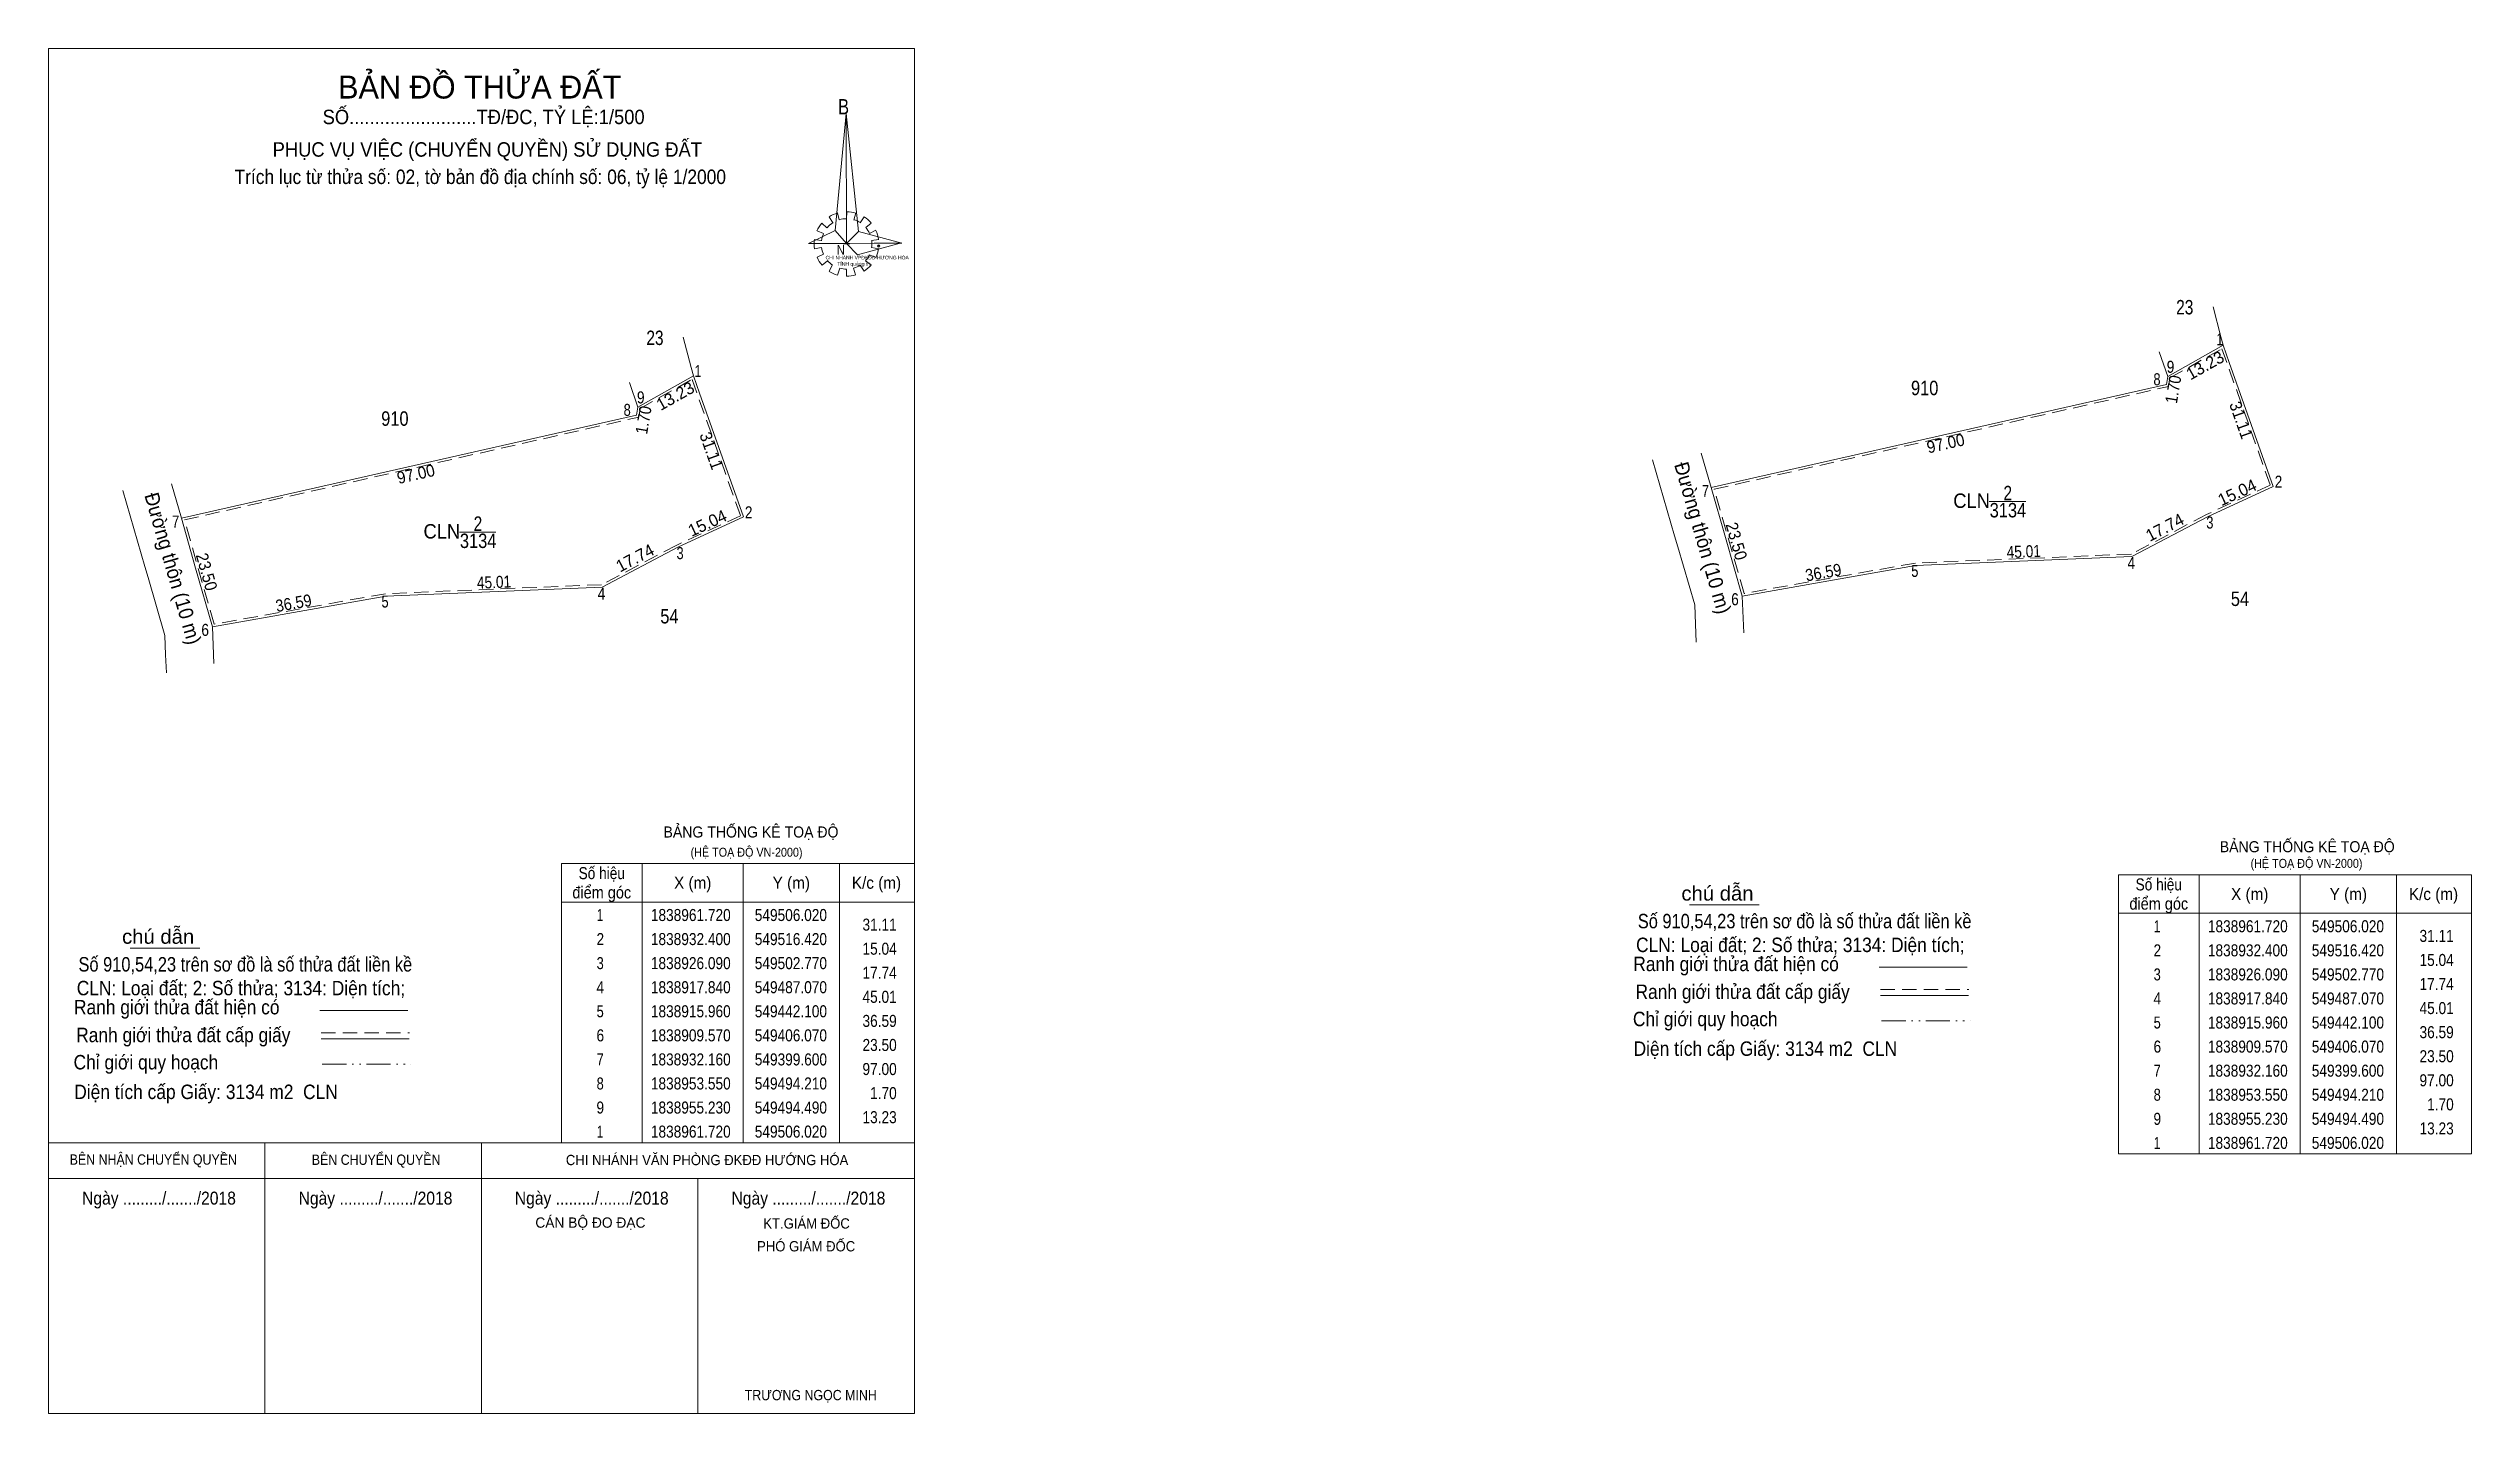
# Model space of a CAD drawing. Header units: metres. Extents: x 549372 to 549876, y 1838746 to 1839030.
import ezdxf
from ezdxf.enums import TextEntityAlignment as Align

# ---------------------------------------------------------------- set-up
doc = ezdxf.new("R2010")
doc.units = ezdxf.units.M
doc.header["$PDMODE"] = 32
doc.header["$PDSIZE"] = 0.5
doc.linetypes.add('DASH_DOUBLE_DOT', pattern=[9.2, 5, -1.2, 0.3, -1.2, 0.3, -1.2])
doc.linetypes.add('MEDIUM_DASHED', pattern=[4.5, 3, -1.5])
for name, color, linetype, lineweight in [('1', 7, 'Continuous', 13), ('17', 7, 'Continuous', 13), ('6', 7, 'Continuous', 13), ('63', 7, 'Continuous', 13)]:
    doc.layers.add(name, color=color, linetype=linetype, lineweight=lineweight)
doc.layers.add('7', color=7, linetype='Continuous')

msp = doc.modelspace()

# ---------------------------------------------------------------- linework, layer by layer
at = {"layer": '1'}
for p, q in [((549532.69, 1838993.45), (549533.78, 1838992.49)), ((549535, 1838993.54), (549534.21, 1838994.73)), ((549536, 1838995.55), (549536.35, 1838994.13)), ((549537.83, 1838994.36), (549537.88, 1838995.82)), ((549539.75, 1838995.55), (549539.4, 1838994.09)), ((549540.71, 1838993.54), (549541.5, 1838994.73)), ((549542.94, 1838993.45), (549541.85, 1838992.54)), ((549531.16, 1838990.04), (549532.6, 1838989.81)), ((549532.6, 1838988.35), (549531.16, 1838988.12)), ((549533.03, 1838991.27), (549531.73, 1838991.81)), ((549537.14, 1838989.17), (549538.53, 1838989.17)), ((549542.63, 1838991.31), (549543.94, 1838991.95)), ((549544.55, 1838990.04), (549543.07, 1838989.81)), ((549543.07, 1838988.35), (549544.55, 1838988.12)), ((549531.73, 1838986.35), (549533.03, 1838986.98)), ((549533.91, 1838985.62), (549532.77, 1838984.71)), ((549534.21, 1838983.48), (549534.95, 1838984.75)), ((549536.44, 1838984.07), (549536, 1838982.66)), ((549537.83, 1838982.43), (549537.83, 1838983.84)), ((549539.27, 1838984.07), (549539.71, 1838982.7)), ((549541.5, 1838983.48), (549540.71, 1838984.71)), ((549541.76, 1838985.62), (549542.94, 1838984.75)), ((549543.99, 1838986.3), (549542.55, 1838986.85)), ((549371.98, 1838802.4), (549551.98, 1838802.4)), ((549416.98, 1838802.4), (549416.98, 1838746.13)), ((549461.98, 1838802.4), (549461.98, 1838746.13)), ((549371.98, 1838794.99), (549551.98, 1838794.99)), ((549506.94, 1838794.99), (549506.94, 1838746.13))]:
    msp.add_line(p, q, dxfattribs=at)
for points in [[(549371.98, 1838746.13), (549371.98, 1839029.73), (549551.98, 1839029.73), (549551.98, 1838746.13)], [(549371.98, 1838746.13), (549371.98, 1839029.73), (549551.98, 1839029.73), (549551.98, 1838746.13)], [(549537.75, 1839016.22), (549537.83, 1838989.22), (549535.48, 1838991.9)], [(549537.75, 1839016.22), (549537.83, 1838989.22), (549540.32, 1838991.72)], [(549529.98, 1838989.22), (549535.48, 1838991.9), (549537.83, 1838989.22)], [(549549.35, 1838989.31), (549537.83, 1838989.22), (549540.32, 1838991.72)], [(549549.27, 1838989.35), (549540.1, 1838986.89), (549537.83, 1838989.22)]]:
    msp.add_lwpolyline(points, close=True, dxfattribs=at)
at = {"layer": '1', "linetype": 'MEDIUM_DASHED'}
for points in [[(549823.7, 1838967.35), (549833.75, 1838939.02), (549820.5, 1838932.9), (549804.89, 1838924.69), (549760, 1838922.82), (549724.38, 1838916.5), (549718.18, 1838938.15), (549812.6, 1838959.5), (549812.89, 1838961.27)], [(549505.75, 1838960.99), (549515.8, 1838932.66), (549502.55, 1838926.54), (549486.94, 1838918.33), (549442.05, 1838916.46), (549406.43, 1838910.14), (549400.23, 1838931.79), (549494.65, 1838953.14), (549494.94, 1838954.91)]]:
    msp.add_lwpolyline(points, close=True, dxfattribs=at)
at = {"layer": '1'}
for centre, major_axis, start_param, end_param in [((549537.856, 1838989.122), (6.73, 0), 2.4395818, 2.7240025), ((549537.856, 1838989.122), (5.274, 0), 2.1337354, 2.4449626), ((549537.856, 1838989.122), (6.73, 0), 1.8495599, 2.1390092), ((549537.856, 1838989.122), (5.274, 0), 1.5698559, 1.8561107), ((549537.856, 1838989.122), (6.73, 0), 1.2792421, 1.5633222), ((549537.856, 1838989.122), (5.274, 0), 1.0027091, 1.2755622), ((549537.856, 1838989.122), (6.73, 0), 0.7105624, 0.9968723), ((549537.856, 1838989.122), (5.274, 0), 0.4267838, 0.7064646), ((549537.856, 1838989.122), (6.73, 0), 3.0066793, 3.2913935), ((549537.856, 1838989.122), (5.274, 0), 2.7236855, 3.0151582), ((549537.856, 1838989.122), (5.274, 0), 3.2822995, 3.5610505), ((549537.856, 1838989.122), (5.274, 0), 6.1355839, 6.4161846), ((549537.856, 1838989.122), (6.73, 0), 0.1390515, 0.4339332), ((549537.856, 1838989.122), (6.73, 0), 5.8523029, 6.1383965), ((549537.856, 1838989.122), (6.73, 0), 3.5698864, 3.8569187), ((549537.856, 1838989.122), (5.274, 0), 3.8607757, 4.1325826), ((549537.818, 1838989.082), (6.73, 0), 4.1470906, 4.4365931), ((549537.856, 1838989.122), (5.274, 0), 4.4385468, 4.71314), ((549537.856, 1838989.122), (6.73, 0), 4.7130101, 4.9976105), ((549537.856, 1838989.122), (5.274, 0), 4.9908713, 5.2893316), ((549537.856, 1838989.122), (6.73, 0), 5.2856142, 5.567987), ((549537.856, 1838989.122), (5.274, 0), 5.5613733, 5.8395144)]:
    msp.add_ellipse(centre, major_axis=major_axis, ratio=0.995001, start_param=start_param, end_param=end_param, dxfattribs=at)
msp.add_point((549544.55, 1838988.67), dxfattribs=at)
at = {"layer": '17'}
for p, q in [((549713.07, 1838851.8), (549727.55, 1838851.8)), ((549388.98, 1838842.82), (549403.46, 1838842.82))]:
    msp.add_line(p, q, dxfattribs=at)
at = {"layer": '6'}
for p, q in [((549752.45, 1838838.84), (549770.73, 1838838.84)), ((549752.73, 1838832.98), (549771.01, 1838832.98)), ((549428.36, 1838829.86), (549446.64, 1838829.86)), ((549428.64, 1838824), (549446.92, 1838824))]:
    msp.add_line(p, q, dxfattribs=at)
at = {"layer": '6', "linetype": 'MEDIUM_DASHED'}
for p, q in [((549752.73, 1838834.22), (549771.13, 1838834.22)), ((549428.64, 1838825.24), (549447.04, 1838825.24))]:
    msp.add_line(p, q, dxfattribs=at)
at = {"layer": '63'}
for p, q in [((549823.51, 1838969.81), (549821.86, 1838976.08)), ((549505.56, 1838963.45), (549503.91, 1838969.72)), ((549823.97, 1838968.08), (549812.44, 1838961.59)), ((549823.97, 1838968.08), (549812.44, 1838961.59)), ((549823.97, 1838968.08), (549823.51, 1838969.81)), ((549823.97, 1838968.08), (549825.25, 1838964.47)), ((549506.02, 1838961.72), (549505.56, 1838963.45)), ((549810.67, 1838966.72), (549812.44, 1838961.59)), ((549825.25, 1838964.47), (549834.37, 1838938.76)), ((549492.72, 1838960.36), (549494.49, 1838955.23)), ((549506.02, 1838961.72), (549494.49, 1838955.23)), ((549506.02, 1838961.72), (549494.49, 1838955.23)), ((549506.02, 1838961.72), (549507.3, 1838958.11)), ((549507.3, 1838958.11), (549516.42, 1838932.4)), ((549717.55, 1838938.52), (549812.16, 1838959.91)), ((549812.44, 1838961.59), (549812.16, 1838959.91)), ((549399.6, 1838932.16), (549494.21, 1838953.55)), ((549494.49, 1838955.23), (549494.21, 1838953.55)), ((549709.96, 1838928.48), (549705.39, 1838944.27)), ((549715.51, 1838945.64), (549717.55, 1838938.52)), ((549392.01, 1838922.12), (549387.44, 1838937.91)), ((549397.56, 1838939.28), (549399.6, 1838932.16)), ((549717.55, 1838938.52), (549720.52, 1838928.15)), ((549399.6, 1838932.16), (549402.57, 1838921.79)), ((549775.33, 1838935.61), (549782.94, 1838935.61)), ((549457.38, 1838929.25), (549464.99, 1838929.25)), ((549710.62, 1838926.21), (549709.96, 1838928.48)), ((549720.52, 1838928.15), (549724.02, 1838915.93)), ((549392.67, 1838919.85), (549392.01, 1838922.12)), ((549714.13, 1838914.11), (549710.62, 1838926.21)), ((549396.18, 1838907.75), (549392.67, 1838919.85)), ((549402.57, 1838921.79), (549406.07, 1838909.57)), ((549714.28, 1838910.12), (549714.13, 1838914.11)), ((549714.28, 1838910.12), (549714.13, 1838914.11)), ((549714.28, 1838910.12), (549714.13, 1838914.11)), ((549724.31, 1838908.34), (549724.02, 1838915.93)), ((549396.33, 1838903.76), (549396.18, 1838907.75)), ((549396.33, 1838903.76), (549396.18, 1838907.75)), ((549396.33, 1838903.76), (549396.18, 1838907.75)), ((549406.36, 1838901.98), (549406.07, 1838909.57)), ((549714.28, 1838910.12), (549714.46, 1838906.39)), ((549396.33, 1838903.76), (549396.51, 1838900.03)), ((549495.38, 1838860.4), (549495.38, 1838802.4)), ((549516.38, 1838860.4), (549516.38, 1838802.4)), ((549536.38, 1838860.4), (549536.38, 1838802.4)), ((549818.99, 1838858.06), (549818.99, 1838800.06)), ((549839.99, 1838858.06), (549839.99, 1838800.06)), ((549859.99, 1838858.06), (549859.99, 1838800.06)), ((549478.58, 1838852.4), (549551.98, 1838852.4)), ((549802.19, 1838850.06), (549875.59, 1838850.06))]:
    msp.add_line(p, q, dxfattribs=at)
at = {"layer": '63', "linetype": 'DASH_DOUBLE_DOT'}
for p, q in [((549752.99, 1838827.72), (549771.39, 1838827.72)), ((549428.9, 1838818.74), (549447.3, 1838818.74))]:
    msp.add_line(p, q, dxfattribs=at)
at = {"layer": '63'}
for points in [[(549823.97, 1838968.08), (549825.25, 1838964.47), (549834.37, 1838938.76)], [(549823.97, 1838968.08), (549825.25, 1838964.47), (549834.37, 1838938.76)], [(549506.02, 1838961.72), (549507.3, 1838958.11), (549516.42, 1838932.4)], [(549506.02, 1838961.72), (549507.3, 1838958.11), (549516.42, 1838932.4)], [(549834.37, 1838938.76), (549820.72, 1838932.45), (549805.02, 1838924.2), (549760.05, 1838922.32), (549724.02, 1838915.93)], [(549834.37, 1838938.76), (549820.72, 1838932.45), (549805.02, 1838924.2), (549760.05, 1838922.32), (549724.02, 1838915.93)], [(549516.42, 1838932.4), (549502.77, 1838926.09), (549487.07, 1838917.84), (549442.1, 1838915.96), (549406.07, 1838909.57)], [(549516.42, 1838932.4), (549502.77, 1838926.09), (549487.07, 1838917.84), (549442.1, 1838915.96), (549406.07, 1838909.57)], [(549820.72, 1838932.45), (549805.02, 1838924.2), (549760.05, 1838922.32), (549724.02, 1838915.93)], [(549714.13, 1838914.11), (549710.62, 1838926.21), (549709.96, 1838928.48)], [(549714.13, 1838914.11), (549710.62, 1838926.21), (549709.96, 1838928.48)], [(549396.18, 1838907.75), (549392.67, 1838919.85), (549392.01, 1838922.12)], [(549396.18, 1838907.75), (549392.67, 1838919.85), (549392.01, 1838922.12)], [(549502.77, 1838926.09), (549487.07, 1838917.84), (549442.1, 1838915.96), (549406.07, 1838909.57)]]:
    msp.add_lwpolyline(points, dxfattribs=at)
for points in [[(549478.58, 1838860.4), (549551.98, 1838860.4), (549551.98, 1838802.4), (549478.58, 1838802.4)], [(549802.19, 1838858.06), (549875.59, 1838858.06), (549875.59, 1838800.06), (549802.19, 1838800.06)]]:
    msp.add_lwpolyline(points, close=True, dxfattribs=at)

# ---------------------------------------------------------------- texts
at = {"layer": '1'}
msp.add_text('BẢN ĐỒ THỬA ĐẤT', height=4.765, dxfattribs=at).set_placement((549461.62, 1839019.33), align=Align.CENTER)
at = {"layer": '1', "width": 0.95}
for s, p in [('SỐ.........................TĐ/ĐC, TỶ LỆ:1/500', (549462.425, 1839014.01)), ('PHỤC VỤ VIỆC (CHUYỂN QUYỀN) SỬ DỤNG ĐẤT', (549463.185, 1839007.25))]:
    msp.add_text(s, height=3, dxfattribs=at).set_placement(p, align=Align.CENTER)
at = {"layer": '1'}
for s, height, width, p in [('B', 3.169, 0.8, (549536.11, 1839016.05)), ('N', 1.981, 0.9, (549535.79, 1838986.91)), ('CHI NHÁNH VPĐKĐĐ-HƯỚNG HÓA', 0.7498, 0.95, (549533.49, 1838985.91)), ('TỈNH quảng trị', 0.75, 1.05, (549535.91, 1838984.61)), ('BẢNG THỐNG KÊ TOẠ ĐỘ ', 2.3, 0.95, (549499.81, 1838865.8)), ('(HỆ TOẠ ĐỘ VN-2000)', 1.86, 0.9, (549505.44, 1838861.81)), ('BẢNG THỐNG KÊ TOẠ ĐỘ ', 2.3, 0.95, (549823.26, 1838862.74)), ('(HỆ TOẠ ĐỘ VN-2000)', 1.86, 0.9, (549829.66, 1838859.5))]:
    msp.add_text(s, height=height, dxfattribs=dict(at, width=width)).set_placement(p)
for s, height, width, p in [('BÊN NHẬN CHUYỂN QUYỀN', 2.139, 0.9, (549411.15, 1838797.83)), ('BÊN CHUYỂN QUYỀN', 2.139, 0.9, (549453.46, 1838797.79)), ('CHI NHÁNH VĂN PHÒNG ĐKĐĐ HƯỚNG HÓA', 2.139, 0.95, (549538.22, 1838797.73)), ('KT.GIÁM ĐỐC', 2.14, 0.95, (549538.53, 1838784.55)), ('PHÓ GIÁM ĐỐC', 2.14, 0.95, (549539.65, 1838779.81)), ('TRƯƠNG NGỌC MINH', 2.14, 0.9, (549544.14, 1838748.89))]:
    msp.add_text(s, height=height, dxfattribs=dict(at, width=width)).set_placement(p, align=Align.RIGHT)
msp.add_text('CÁN BỘ ĐO ĐẠC', height=2.139, dxfattribs=at).set_placement((549496.06, 1838784.73), align=Align.RIGHT)
at = {"layer": '6'}
for s, width, p in [('chú dẫn', 1.05, (549711.37, 1838852.7)), ('chú dẫn', 1.05, (549387.28, 1838843.72)), ('Số 910,54,23 trên sơ đồ là số thửa đất liền kề', 0.85, (549702.31, 1838846.94)), ('Số 910,54,23 trên sơ đồ là số thửa đất liền kề', 0.85, (549378.22, 1838837.96)), ('Ranh giới thửa đất hiện có ', 0.9, (549701.37, 1838838.04)), ('CLN: Loại đất; 2: Số thửa; 3134: Diện tích;', 0.9, (549701.95, 1838842)), ('CLN: Loại đất; 2: Số thửa; 3134: Diện tích;', 0.9, (549377.86, 1838833.02)), ('Ranh giới thửa đất hiện có ', 0.9, (549377.28, 1838829.06)), ('Ranh giới thửa đất cấp giấy', 0.9, (549701.83, 1838832.26)), ('Ranh giới thửa đất cấp giấy', 0.9, (549377.74, 1838823.28)), ('Chỉ giới quy hoạch', 0.9, (549701.29, 1838826.6)), ('Diện tích cấp Giấy: 3134 m2  CLN', 0.9, (549701.43, 1838820.44)), ('Chỉ giới quy hoạch', 0.9, (549377.2, 1838817.62)), ('Diện tích cấp Giấy: 3134 m2  CLN', 0.9, (549377.34, 1838811.46))]:
    msp.add_text(s, height=3, dxfattribs=dict(at, width=width)).set_placement(p)
at = {"layer": '6', "width": 0.9}
for p in [(549394.95, 1838789.53), (549439.95, 1838789.53), (549484.89, 1838789.53), (549529.93, 1838789.53)]:
    msp.add_text('Ngày ........./......./2018', height=2.7, dxfattribs=at).set_placement(p, align=Align.CENTER)
at = {"layer": '63'}
for s, height, width, p in [('23', 3, 0.8, (549815.985, 1838974.48)), ('23', 3, 0.8, (549498.035, 1838968.12)), ('910', 3, 0.85, (549761.93, 1838957.7)), ('910', 3, 0.85, (549443.98, 1838951.34)), ('CLN', 3, 0.95, (549771.69, 1838934.28)), ('2', 3, 0.8, (549779.195, 1838935.87)), ('2', 3, 0.8, (549461.245, 1838929.51)), ('3134', 3, 0.85, (549779.235, 1838932.31)), ('CLN', 3, 0.95, (549453.74, 1838927.92)), ('3134', 3, 0.85, (549461.285, 1838925.95)), ('54', 3, 0.85, (549827.46, 1838913.9)), ('54', 3, 0.85, (549501.04, 1838910.27)), ('Số hiệu', 2.5, 0.85, (549486.98, 1838857.15)), ('X (m)', 2.5, 0.95, (549505.88, 1838855.15)), ('Y (m)', 2.5, 0.95, (549526.375, 1838855.15)), ('K/c (m)', 2.5, 0.95, (549544.08, 1838855.15)), ('Số hiệu', 2.5, 0.85, (549810.59, 1838854.81)), ('điểm góc', 2.5, 0.9, (549486.98, 1838853.15)), ('điểm góc', 2.5, 0.9, (549810.59, 1838850.81)), ('X (m)', 2.5, 0.95, (549829.49, 1838852.81)), ('Y (m)', 2.5, 0.95, (549849.985, 1838852.81)), ('K/c (m)', 2.5, 0.95, (549867.69, 1838852.81)), (' 1', 2.5, 0.75, (549486.275, 1838848.45)), ('1838961.720', 2.5, 0.85, (549505.48, 1838848.45)), ('549506.020', 2.5, 0.85, (549526.285, 1838848.45)), (' 1', 2.5, 0.75, (549809.885, 1838846.11)), ('1838961.720', 2.5, 0.85, (549829.09, 1838846.11)), ('549506.020', 2.5, 0.85, (549849.895, 1838846.11)), (' 2', 2.5, 0.85, (549486.28, 1838843.45)), ('1838932.400', 2.5, 0.85, (549505.48, 1838843.45)), ('549516.420', 2.5, 0.85, (549526.285, 1838843.45)), (' 2', 2.5, 0.85, (549809.89, 1838841.11)), ('1838932.400', 2.5, 0.85, (549829.09, 1838841.11)), ('549516.420', 2.5, 0.85, (549849.895, 1838841.11)), (' 3', 2.5, 0.8, (549486.28, 1838838.45)), ('1838926.090', 2.5, 0.85, (549505.48, 1838838.45)), ('549502.770', 2.5, 0.85, (549526.285, 1838838.45)), (' 3', 2.5, 0.8, (549809.89, 1838836.11)), ('1838926.090', 2.5, 0.85, (549829.09, 1838836.11)), ('549502.770', 2.5, 0.85, (549849.895, 1838836.11)), (' 4', 2.5, 0.85, (549486.275, 1838833.45)), ('1838917.840', 2.5, 0.85, (549505.48, 1838833.45)), ('549487.070', 2.5, 0.85, (549526.285, 1838833.45)), (' 4', 2.5, 0.85, (549809.885, 1838831.11)), ('1838917.840', 2.5, 0.85, (549829.09, 1838831.11)), ('549487.070', 2.5, 0.85, (549849.895, 1838831.11)), (' 5', 2.5, 0.8, (549486.28, 1838828.45)), ('1838915.960', 2.5, 0.85, (549505.48, 1838828.45)), ('549442.100', 2.5, 0.85, (549526.285, 1838828.45)), (' 5', 2.5, 0.8, (549809.89, 1838826.11)), ('1838915.960', 2.5, 0.85, (549829.09, 1838826.11)), ('549442.100', 2.5, 0.85, (549849.895, 1838826.11)), (' 6', 2.5, 0.85, (549486.28, 1838823.45)), ('1838909.570', 2.5, 0.85, (549505.48, 1838823.45)), ('549406.070', 2.5, 0.85, (549526.285, 1838823.45)), (' 6', 2.5, 0.85, (549809.89, 1838821.11)), ('1838909.570', 2.5, 0.85, (549829.09, 1838821.11)), ('549406.070', 2.5, 0.85, (549849.895, 1838821.11)), (' 7', 2.5, 0.8, (549486.28, 1838818.45)), ('1838932.160', 2.5, 0.85, (549505.48, 1838818.45)), ('549399.600', 2.5, 0.85, (549526.285, 1838818.45)), (' 7', 2.5, 0.8, (549809.89, 1838816.11)), ('1838932.160', 2.5, 0.85, (549829.09, 1838816.11)), ('549399.600', 2.5, 0.85, (549849.895, 1838816.11)), (' 8', 2.5, 0.8, (549486.28, 1838813.45)), ('1838953.550', 2.5, 0.85, (549505.48, 1838813.45)), ('549494.210', 2.5, 0.85, (549526.285, 1838813.45)), (' 8', 2.5, 0.8, (549809.89, 1838811.11)), ('1838953.550', 2.5, 0.85, (549829.09, 1838811.11)), ('549494.210', 2.5, 0.85, (549849.895, 1838811.11)), (' 9', 2.5, 0.85, (549486.275, 1838808.45)), ('1838955.230', 2.5, 0.85, (549505.48, 1838808.45)), ('549494.490', 2.5, 0.85, (549526.285, 1838808.45)), (' 9', 2.5, 0.85, (549809.885, 1838806.11)), ('1838955.230', 2.5, 0.85, (549829.09, 1838806.11)), ('549494.490', 2.5, 0.85, (549849.895, 1838806.11)), (' 1', 2.5, 0.75, (549486.275, 1838803.45)), ('1838961.720', 2.5, 0.85, (549505.48, 1838803.45)), ('549506.020', 2.5, 0.85, (549526.285, 1838803.45)), (' 1', 2.5, 0.75, (549809.885, 1838801.11)), ('1838961.720', 2.5, 0.85, (549829.09, 1838801.11)), ('549506.020', 2.5, 0.85, (549849.895, 1838801.11))]:
    msp.add_text(s, height=height, dxfattribs=dict(at, width=width)).set_placement(p, align=Align.CENTER)
for s, width, p in [(' 1', 0.75, (549823.97, 1838968.08)), (' 1', 0.75, (549507.66, 1838961.45)), (' 8', 0.8, (549810.96, 1838959.76)), (' 9', 0.85, (549813.82, 1838962.35)), (' 9', 0.85, (549495.87, 1838955.99)), (' 8', 0.8, (549493.01, 1838953.4)), (' 7', 0.8, (549717.12, 1838936.56)), (' 2', 0.85, (549836.25, 1838938.47)), (' 7', 0.8, (549399.17, 1838930.2)), (' 2', 0.85, (549518.3, 1838932.11)), (' 3', 0.8, (549821.95, 1838929.99)), (' 3', 0.8, (549504, 1838923.63)), (' 5', 0.8, (549760.63, 1838919.94)), (' 4', 0.85, (549805.67, 1838921.59)), (' 4', 0.85, (549487.72, 1838915.23)), (' 5', 0.8, (549442.68, 1838913.58)), (' 6', 0.85, (549723.29, 1838914.05)), (' 6', 0.85, (549405.34, 1838907.69)), ('31.11', 0.85, (549548.28, 1838846.45)), ('31.11', 0.85, (549871.89, 1838844.11)), ('15.04', 0.85, (549548.28, 1838841.45)), ('15.04', 0.85, (549871.89, 1838839.11)), ('17.74', 0.85, (549548.28, 1838836.45)), ('17.74', 0.85, (549871.89, 1838834.11)), ('45.01', 0.85, (549548.28, 1838831.45)), ('45.01', 0.85, (549871.89, 1838829.11)), ('36.59', 0.85, (549548.28, 1838826.45)), ('36.59', 0.85, (549871.89, 1838824.11)), ('23.50', 0.85, (549548.28, 1838821.45)), ('23.50', 0.85, (549871.89, 1838819.11)), ('97.00', 0.85, (549548.28, 1838816.45)), ('97.00', 0.85, (549871.89, 1838814.11)), ('1.70', 0.85, (549548.28, 1838811.45)), ('1.70', 0.85, (549871.89, 1838809.11)), ('13.23', 0.85, (549548.28, 1838806.45)), ('13.23', 0.85, (549871.89, 1838804.11))]:
    msp.add_text(s, height=2.5, dxfattribs=dict(at, width=width)).set_placement(p, align=Align.RIGHT)
for s, rotation, p in [('13.23', 29.374, (549820.817, 1838962.802)), ('13.23', 29.374, (549502.867, 1838956.442)), ('15.04', 24.81, (549827.4, 1838936.356)), ('15.04', 24.81, (549509.45, 1838929.996)), ('17.74', 27.721, (549812.414, 1838929.133)), ('17.74', 27.721, (549494.464, 1838922.773))]:
    msp.add_text(s, height=2.5, rotation=rotation, dxfattribs=at).set_placement(p, align=Align.CENTER)
for s, height, rotation, width, p in [('1.70', 2.5, 80.538, 0.9, (549814.827, 1838958.7)), ('1.70', 2.5, 80.538, 0.9, (549496.877, 1838952.339)), ('31.11', 2.5, 289.53, 0.95, (549826.515, 1838952.103)), ('31.11', 2.5, 289.53, 0.95, (549508.565, 1838945.743)), ('97.00', 2.5, 12.74, 0.95, (549766.564, 1838946.462)), ('97.00', 2.5, 12.74, 0.95, (549448.614, 1838940.102)), ('Đường thôn (10 m)', 3, 286.166, 0.95, (549714.368, 1838927.643)), ('Đường thôn (10 m)', 3, 286.166, 0.95, (549396.418, 1838921.283)), ('23.50', 2.5, 285.982, 0.95, (549721.609, 1838927.024)), ('23.50', 2.5, 285.982, 0.95, (549403.659, 1838920.664)), ('36.59', 2.5, 10.057, 0.9, (549741.092, 1838919.649)), ('45.01', 2.5, 2.394, 0.85, (549782.578, 1838923.978)), ('45.01', 2.5, 2.394, 0.85, (549464.628, 1838917.618)), ('36.59', 2.5, 10.057, 0.9, (549423.142, 1838913.289))]:
    msp.add_text(s, height=height, rotation=rotation, dxfattribs=dict(at, width=width)).set_placement(p, align=Align.CENTER)
at = {"layer": '7', "width": 0.9}
msp.add_text('Trích lục từ thửa số: 02, tờ bản đồ địa chính số: 06, tỷ lệ 1/2000 ', height=3, dxfattribs=at).set_placement((549462.235, 1839001.57), align=Align.CENTER)

doc.saveas('drawing.dxf')
